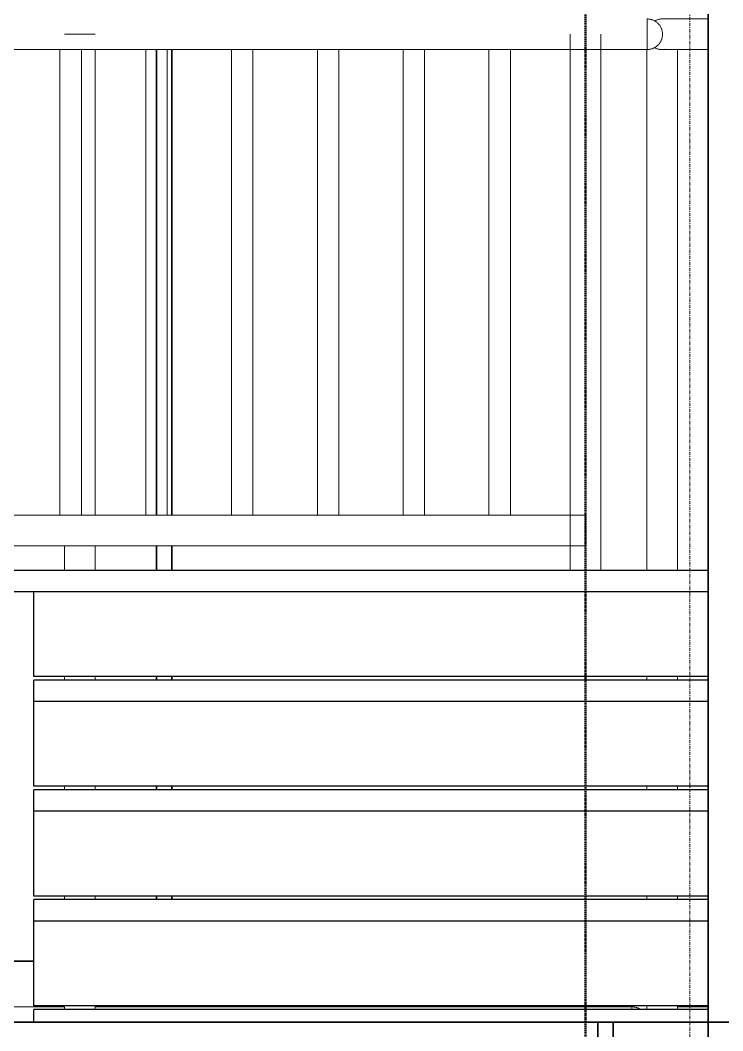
# Model space of a CAD drawing. Header units: millimetres. Extents: x -153298 to 620751, y -313239 to 250031.
# Drawn here: x 7327 to 8473, y -305529 to -303879 of the extents above; entities that cross this region are included whole.
import ezdxf

# ---------------------------------------------------------------- set-up
doc = ezdxf.new("R2010")
doc.units = ezdxf.units.MM
doc.linetypes.add('DPA_Grid _ Level 100', pattern=[10, 5.5, -1.6, 1.3, -1.6])
doc.linetypes.add('DPA_Hidden 50', pattern=[3, 2, -1])
for name, color, linetype, lineweight in [('A-DETL-GENF', 7, 'Continuous', 35), ('A-FLOR-HRAL', 7, 'Continuous', 25), ('A-GLAZ-CURT', 7, 'Continuous', 9), ('I-WALL-E', 7, 'Continuous', 35), ('S-GRID', 7, 'Continuous', 0), ('S-STRS-E', 7, 'Continuous', 25), ('WALL-E', 7, 'Continuous', 35)]:
    doc.layers.add(name, color=color, linetype=linetype, lineweight=lineweight)

# ---------------------------------------------------------------- blocks, each defined once
blk = doc.blocks.new('DPA_CP_Entrance Louver Grill Vertical Z - Louver Grill Vertical Z-V439-2140-01 ENTRANCE 1 ELEVATION 2')
at = {"layer": 'A-GLAZ-CURT', "color": 7}
for p, q in [((-16222, 113945.1), (-16222, 105550)), ((-16222, 113945.1), (-16222, 105550)), ((-16222, 105550), (-16222, 113945.1)), ((-16222, 105550), (-16222, 113945.1)), ((-16222, 105550), (-16222, 105610)), ((-16222, 105610), (-16222, 105550)), ((-16172, 105550), (-16222, 105550)), ((-16174, 105550), (-16222, 105550)), ((-16222, 105550), (-16172, 105550)), ((-15098.7, 105550), (-16222, 105550)), ((-16222, 105550), (-15098.7, 105550))]:
    blk.add_line(p, q, dxfattribs=at)
blk = doc.blocks.new('Railing - Post_50mm-V466-2140-01 ENTRANCE 1 ELEVATION 2')
at = {"layer": 'A-FLOR-HRAL', "color": 7, "lineweight": 9}
for p, q in [((-17222, 113613.3), (-17272, 113613.3)), ((-17272, 113613.3), (-17222, 113613.3)), ((-17222, 112828.3), (-17222, 113588.3)), ((-17272, 112778.3), (-17272, 112738.3)), ((-17222, 112738.3), (-17222, 112778.3)), ((-17272, 112738.3), (-17222, 112738.3)), ((-17222, 112738.3), (-17272, 112738.3))]:
    blk.add_line(p, q, dxfattribs=at)
blk = doc.blocks.new('Railing - Post_50mm-V470-2140-01 ENTRANCE 1 ELEVATION 2')
at = {"layer": 'A-FLOR-HRAL', "color": 7, "lineweight": 9}
for p, q in [((-17272, 105576.8), (-17272, 105571.1)), ((-17222, 105571.1), (-17222, 105576.8))]:
    blk.add_line(p, q, dxfattribs=at)
blk = doc.blocks.new('Railing - Railing-8634568-2140-01 ENTRANCE 1 ELEVATION 2')
at = {"layer": 'A-FLOR-HRAL', "color": 7, "lineweight": 9}
for p, q in [((-17272, 106327.8), (-17272, 106287.8)), ((-17222, 106287.8), (-17222, 106327.8)), ((-17272, 106114.4), (-17272, 106108.6)), ((-17222, 106108.6), (-17222, 106114.4)), ((-17272, 105935.2), (-17272, 105929.5)), ((-17222, 105929.5), (-17222, 105935.2)), ((-17272, 105756), (-17272, 105750.3)), ((-17222, 105750.3), (-17222, 105756)), ((-17272, 105576.8), (-17272, 105571.1)), ((-17222, 105571.1), (-17222, 105576.8))]:
    blk.add_line(p, q, dxfattribs=at)
at = {"color": 7}
for name, p in [('Railing - Post_50mm-V466-2140-01 ENTRANCE 1 ELEVATION 2', (0, -6450.4)), ('Railing - Post_50mm-V470-2140-01 ENTRANCE 1 ELEVATION 2', (0, 0))]:
    blk.add_blockref(name, p, dxfattribs=at)
blk = doc.blocks.new('Top Rail Type - Top Rail_Internal_-8634572-2140-01 ENTRANCE 1 ELEVATION 2')
at = {"layer": 'A-FLOR-HRAL', "color": 7, "lineweight": 9}
for p, q in [((-17222, 106377.8), (-17222, 107137.8)), ((-17272, 106327.8), (-17272, 106287.8)), ((-17222, 106287.8), (-17222, 106327.8)), ((-17272, 106114.4), (-17272, 106108.6)), ((-17222, 106108.6), (-17222, 106114.4)), ((-17272, 105935.2), (-17272, 105929.5)), ((-17222, 105929.5), (-17222, 105935.2)), ((-17272, 105756), (-17272, 105750.3)), ((-17222, 105750.3), (-17222, 105756)), ((-17272, 105576.8), (-17272, 105571.1)), ((-17222, 105571.1), (-17222, 105576.8)), ((-17272, 105575.2), (-17497, 105575.2))]:
    blk.add_line(p, q, dxfattribs=at)
blk = doc.blocks.new('Railing - RL13_Baluster Post _End_-13242412-2140-01 ENTRANCE 1 ELEVATION 2')
at = {"layer": 'A-FLOR-HRAL', "color": 7, "lineweight": 9}
for p, q in [((-16266.3, 107187.8), (-16222, 107187.8)), ((-16222, 107137.8), (-16266.3, 107137.8))]:
    blk.add_line(p, q, dxfattribs=at)
at = {"layer": 'A-FLOR-HRAL', "color": 7, "lineweight": 9, "flags": 128}
for points in [[(-16297.3, 107187.8), (-16297.3, 107187.8), (-16297.2, 107187.8), (-16297.1, 107187.8), (-16296.9, 107187.8), (-16296.7, 107187.8), (-16296.4, 107187.8), (-16296.1, 107187.8), (-16295.7, 107187.8), (-16295.3, 107187.8), (-16294.9, 107187.8), (-16294.4, 107187.8), (-16293.8, 107187.8), (-16293.2, 107187.8), (-16292.6, 107187.8), (-16291.9, 107187.8), (-16291.2, 107187.8), (-16290.4, 107187.8), (-16289.6, 107187.8), (-16288.8, 107187.8), (-16287.9, 107187.8), (-16287, 107187.8), (-16286.1, 107187.8), (-16285.1, 107187.8), (-16284.1, 107187.8), (-16283.1, 107187.8), (-16282, 107187.8), (-16280.9, 107187.8), (-16279.8, 107187.8), (-16278.7, 107187.8), (-16277.6, 107187.8), (-16276.4, 107187.8), (-16275.2, 107187.8), (-16274, 107187.8), (-16272.8, 107187.8), (-16271.6, 107187.8), (-16270.4, 107187.8), (-16269.1, 107187.8), (-16267.9, 107187.8), (-16266.7, 107187.8), (-16266.3, 107187.8)], [(-16266.3, 107137.8), (-16267.6, 107137.8), (-16268.8, 107137.8), (-16270, 107137.8), (-16271.3, 107137.8), (-16272.5, 107137.8), (-16273.7, 107137.8), (-16274.9, 107137.8), (-16276.1, 107137.8), (-16277.2, 107137.8), (-16278.4, 107137.8), (-16279.5, 107137.8), (-16280.6, 107137.8), (-16281.7, 107137.8), (-16282.8, 107137.8), (-16283.8, 107137.8), (-16284.8, 107137.8), (-16285.8, 107137.8), (-16286.8, 107137.8), (-16287.7, 107137.8), (-16288.6, 107137.8), (-16289.4, 107137.8), (-16290.2, 107137.8), (-16291, 107137.8), (-16291.7, 107137.8), (-16292.4, 107137.8), (-16293.1, 107137.8), (-16293.7, 107137.8), (-16294.2, 107137.8), (-16294.7, 107137.8), (-16295.2, 107137.8), (-16295.6, 107137.8), (-16296, 107137.8), (-16296.4, 107137.8), (-16296.6, 107137.8), (-16296.9, 107137.8), (-16297.1, 107137.8), (-16297.2, 107137.8), (-16297.3, 107137.8), (-16297.3, 107137.8)]]:
    blk.add_lwpolyline(points, dxfattribs=at)
at = {"layer": 'A-FLOR-HRAL', "color": 7, "lineweight": 9}
for start, end in [(88.6974, 120), (240, 281.0413)]:
    blk.add_arc((-16297.3, 107162.8), 25, start, end, dxfattribs=at)
blk = doc.blocks.new('Railing - RL13_Baluster Post _Start_-13242410-2140-01 ENTRANCE 1 ELEVATION 2')
at = {"layer": 'A-FLOR-HRAL', "color": 7, "lineweight": 9}
blk.add_line((-16266.3, 105575.2), (-16222, 105575.2), dxfattribs=at)
at = {"layer": 'A-FLOR-HRAL', "color": 7, "lineweight": 9, "flags": 128}
blk.add_lwpolyline([(-16266.3, 105575.2), (-16267.6, 105575.2), (-16268.8, 105575.2), (-16270, 105575.2), (-16271.3, 105575.2)], dxfattribs=at)
blk = doc.blocks.new('Railing - Railing-14945248-2140-01 ENTRANCE 1 ELEVATION 2')
at = {"color": 7}
for name in ['Railing - RL13_Baluster Post _End_-13242412-2140-01 ENTRANCE 1 ELEVATION 2', 'Railing - RL13_Baluster Post _Start_-13242410-2140-01 ENTRANCE 1 ELEVATION 2']:
    blk.add_blockref(name, (0, 0), dxfattribs=at)
blk = doc.blocks.new('Railing - Half Circle_25mm-V533-2140-01 ENTRANCE 1 ELEVATION 2')
at = {"layer": 'A-FLOR-HRAL', "color": 7, "lineweight": 9}
for p, q in [((-16321.4, 107177.6), (-16321.4, 107186.6)), ((-16321.4, 107186.6), (-16321.4, 107177.6)), ((-16321.4, 107162.8), (-16321.4, 107177.5)), ((-16321.4, 107177.5), (-16321.4, 107162.8)), ((-16321.4, 107162.8), (-16321.4, 107139)), ((-16321.4, 107139), (-16321.4, 107162.8))]:
    blk.add_line(p, q, dxfattribs=at)
at = {"layer": 'A-FLOR-HRAL', "color": 7, "lineweight": 9, "flags": 128}
for points in [[(-16321.4, 107187.8), (-16320.4, 107187.8), (-16319.4, 107187.7), (-16318.4, 107187.6), (-16317.4, 107187.5), (-16316.4, 107187.3), (-16315.5, 107187.1), (-16314.5, 107186.9), (-16313.5, 107186.6), (-16312.6, 107186.2), (-16311.7, 107185.9), (-16310.7, 107185.4), (-16309.8, 107185), (-16309, 107184.5), (-16308.1, 107184), (-16307.3, 107183.5), (-16306.5, 107182.9), (-16305.7, 107182.3), (-16304.9, 107181.6), (-16304.2, 107180.9), (-16303.5, 107180.2), (-16302.8, 107179.5), (-16302.1, 107178.8), (-16301.5, 107178), (-16300.9, 107177.2), (-16300.4, 107176.3), (-16299.8, 107175.5), (-16299.3, 107174.6), (-16298.9, 107173.7), (-16298.5, 107172.8), (-16298.1, 107171.9), (-16297.7, 107170.9), (-16297.4, 107170), (-16297.2, 107169), (-16296.9, 107168.1), (-16296.8, 107167.1), (-16296.6, 107166.1), (-16296.5, 107165.1), (-16296.4, 107164.1), (-16296.4, 107163.1), (-16296.4, 107162.8)], [(-16296.4, 107162.8), (-16296.4, 107161.8), (-16296.5, 107160.8), (-16296.6, 107159.8), (-16296.7, 107158.8), (-16296.9, 107157.9), (-16297.1, 107156.9), (-16297.4, 107155.9), (-16297.7, 107155), (-16298, 107154), (-16298.4, 107153.1), (-16298.8, 107152.2), (-16299.2, 107151.3), (-16299.7, 107150.4), (-16300.2, 107149.5), (-16300.8, 107148.7), (-16301.3, 107147.9), (-16302, 107147.1), (-16302.6, 107146.3), (-16303.3, 107145.6), (-16304, 107144.9), (-16304.7, 107144.2), (-16305.5, 107143.6), (-16306.2, 107142.9), (-16307.1, 107142.3), (-16307.9, 107141.8), (-16308.7, 107141.3), (-16309.6, 107140.8), (-16310.5, 107140.3), (-16311.4, 107139.9), (-16312.3, 107139.5), (-16313.3, 107139.2), (-16314.2, 107138.9), (-16315.2, 107138.6), (-16316.2, 107138.4), (-16317.1, 107138.2), (-16318.1, 107138), (-16319.1, 107137.9), (-16320.1, 107137.9), (-16321.1, 107137.8), (-16321.4, 107137.8)]]:
    blk.add_lwpolyline(points, dxfattribs=at)
blk = doc.blocks.new('Railing - 35mm-V465-2140-01 ENTRANCE 1 ELEVATION 2')
at = {"layer": 'A-FLOR-HRAL', "color": 7, "lineweight": 9}
for p, q in [((-17374.5, 111975.7), (-17374.5, 111215.7)), ((-17357, 111975.7), (-17374.5, 111975.7)), ((-17339.5, 111975.7), (-17357, 111975.7)), ((-17339.5, 111215.7), (-17339.5, 111975.7)), ((-17374.5, 111215.7), (-17357, 111215.7)), ((-17357, 111215.7), (-17339.5, 111215.7))]:
    blk.add_line(p, q, dxfattribs=at)
blk = doc.blocks.new('Railing - Post_50mm-V473-2140-01 ENTRANCE 1 ELEVATION 2')
at = {"layer": 'A-FLOR-HRAL', "color": 7, "lineweight": 9}
for p, q in [((-15972, 114820.1), (-15972, 113945.1)), ((-15947, 114820.1), (-15947, 114820.1)), ((-15947, 114820.1), (-15947, 114820.1)), ((-15922, 113945.1), (-15922, 114820.1)), ((-15947, 113945.1), (-15947, 113945.1)), ((-15947, 113945.1), (-15947, 113945.1))]:
    blk.add_line(p, q, dxfattribs=at)
blk = doc.blocks.new('Railing - Railing-14945432-2140-01 ENTRANCE 1 ELEVATION 2')
at = {"layer": 'A-FLOR-HRAL', "color": 7, "lineweight": 9}
for p, q in [((-16422, 106377.8), (-18422, 106377.8)), ((-16422, 106352.8), (-16422, 106377)), ((-16422, 106377), (-16422, 106352.8)), ((-16422, 106352.8), (-16422, 106328.7)), ((-16422, 106328.7), (-16422, 106352.8)), ((-18422, 106327.8), (-16422, 106327.8))]:
    blk.add_line(p, q, dxfattribs=at)
at = {"color": 7, "extrusion": (0, 0, -1), "zscale": -1}
for name, p in [('Railing - Post_50mm-V473-2140-01 ENTRANCE 1 ELEVATION 2', (32369, -7657.3)), ('Railing - 35mm-V465-2140-01 ENTRANCE 1 ELEVATION 2', (34619, -4837.8)), ('Railing - 35mm-V465-2140-01 ENTRANCE 1 ELEVATION 2', (34479, -4837.8)), ('Railing - 35mm-V465-2140-01 ENTRANCE 1 ELEVATION 2', (34339, -4837.8)), ('Railing - 35mm-V465-2140-01 ENTRANCE 1 ELEVATION 2', (34199, -4837.8)), ('Railing - 35mm-V465-2140-01 ENTRANCE 1 ELEVATION 2', (34059, -4837.8)), ('Railing - 35mm-V465-2140-01 ENTRANCE 1 ELEVATION 2', (33919, -4837.8))]:
    blk.add_blockref(name, p, dxfattribs=at)
blk = doc.blocks.new('Top Rail Type - Half Circle_25mm-V542-2140-01 ENTRANCE 1 ELEVATION 2')
at = {"layer": 'A-FLOR-HRAL', "color": 7, "lineweight": 9}
for p, q in [((-16321.4, 107177.6), (-16321.4, 107186.6)), ((-16321.4, 107186.6), (-16321.4, 107177.6)), ((-16321.4, 107162.8), (-16321.4, 107177.5)), ((-16321.4, 107177.5), (-16321.4, 107162.8)), ((-16321.4, 107162.8), (-16321.4, 107139)), ((-16321.4, 107139), (-16321.4, 107162.8))]:
    blk.add_line(p, q, dxfattribs=at)
at = {"layer": 'A-FLOR-HRAL', "color": 7, "lineweight": 9, "flags": 128}
for points in [[(-16321.4, 107187.8), (-16320.4, 107187.8), (-16319.4, 107187.7), (-16318.4, 107187.6), (-16317.4, 107187.5), (-16316.4, 107187.3), (-16315.5, 107187.1), (-16314.5, 107186.9), (-16313.5, 107186.6), (-16312.6, 107186.2), (-16311.7, 107185.9), (-16310.7, 107185.4), (-16309.8, 107185), (-16309, 107184.5), (-16308.1, 107184), (-16307.3, 107183.5), (-16306.5, 107182.9), (-16305.7, 107182.3), (-16304.9, 107181.6), (-16304.2, 107180.9), (-16303.5, 107180.2), (-16302.8, 107179.5), (-16302.1, 107178.8), (-16301.5, 107178), (-16300.9, 107177.2), (-16300.4, 107176.3), (-16299.8, 107175.5), (-16299.3, 107174.6), (-16298.9, 107173.7), (-16298.5, 107172.8), (-16298.1, 107171.9), (-16297.7, 107170.9), (-16297.4, 107170), (-16297.2, 107169), (-16296.9, 107168.1), (-16296.8, 107167.1), (-16296.6, 107166.1), (-16296.5, 107165.1), (-16296.4, 107164.1), (-16296.4, 107163.1), (-16296.4, 107162.8)], [(-16296.4, 107162.8), (-16296.4, 107161.8), (-16296.5, 107160.8), (-16296.6, 107159.8), (-16296.7, 107158.8), (-16296.9, 107157.9), (-16297.1, 107156.9), (-16297.4, 107155.9), (-16297.7, 107155), (-16298, 107154), (-16298.4, 107153.1), (-16298.8, 107152.2), (-16299.2, 107151.3), (-16299.7, 107150.4), (-16300.2, 107149.5), (-16300.8, 107148.7), (-16301.3, 107147.9), (-16302, 107147.1), (-16302.6, 107146.3), (-16303.3, 107145.6), (-16304, 107144.9), (-16304.7, 107144.2), (-16305.5, 107143.6), (-16306.2, 107142.9), (-16307.1, 107142.3), (-16307.9, 107141.8), (-16308.7, 107141.3), (-16309.6, 107140.8), (-16310.5, 107140.3), (-16311.4, 107139.9), (-16312.3, 107139.5), (-16313.3, 107139.2), (-16314.2, 107138.9), (-16315.2, 107138.6), (-16316.2, 107138.4), (-16317.1, 107138.2), (-16318.1, 107138), (-16319.1, 107137.9), (-16320.1, 107137.9), (-16321.1, 107137.8), (-16321.4, 107137.8)]]:
    blk.add_lwpolyline(points, dxfattribs=at)
blk = doc.blocks.new('Top Rail Type - Top Rail_Internal_-14945436-2140-01 ENTRANCE 1 ELEVATION 2')
at = {"layer": 'A-FLOR-HRAL', "color": 7, "lineweight": 9}
for p, q in [((-16321.4, 107187.8), (-16321.4, 107162.8)), ((-16321.4, 107162.8), (-16321.4, 107187)), ((-16321.4, 107162.8), (-16321.4, 107137.8)), ((-16321.4, 107138.7), (-16321.4, 107162.8)), ((-18447, 107137.8), (-16422, 107137.8)), ((-16422, 107137.8), (-16321.4, 107137.8))]:
    blk.add_line(p, q, dxfattribs=at)
blk = doc.blocks.new('Railing - Half Circle_25mm-14342084-2140-01 ENTRANCE 1 ELEVATION 2')
at = {"layer": 'A-FLOR-HRAL', "color": 7, "lineweight": 9}
for p, q in [((-16346.4, 108797.2), (-16346.4, 108799.2)), ((-16346.4, 108799.2), (-16346.4, 108797.2))]:
    blk.add_line(p, q, dxfattribs=at)
at = {"layer": 'A-FLOR-HRAL', "color": 7, "lineweight": 9, "flags": 128}
blk.add_lwpolyline([(-16346.4, 108800.4), (-16345.4, 108800.4), (-16344.4, 108800.4), (-16343.4, 108800.3), (-16342.4, 108800.1), (-16341.4, 108799.9), (-16340.5, 108799.7), (-16339.5, 108799.5), (-16338.5, 108799.2), (-16337.6, 108798.8), (-16336.7, 108798.5), (-16335.7, 108798.1), (-16334.8, 108797.6), (-16334, 108797.1), (-16333.1, 108796.6), (-16332.3, 108796.1)], dxfattribs=at)
blk = doc.blocks.new('Top Rail Type - Half Circle_25mm-V541-2140-01 ENTRANCE 1 ELEVATION 2')
at = {"layer": 'A-FLOR-HRAL', "color": 7, "lineweight": 9}
for p, q in [((-16346.4, 108797.2), (-16346.4, 108799.2)), ((-16346.4, 108799.2), (-16346.4, 108797.2))]:
    blk.add_line(p, q, dxfattribs=at)
at = {"layer": 'A-FLOR-HRAL', "color": 7, "lineweight": 9, "flags": 128}
blk.add_lwpolyline([(-16346.4, 108800.4), (-16345.4, 108800.4), (-16344.4, 108800.4), (-16343.4, 108800.3), (-16342.4, 108800.1), (-16341.4, 108799.9), (-16340.5, 108799.7), (-16339.5, 108799.5), (-16338.5, 108799.2), (-16337.6, 108798.8), (-16336.7, 108798.5), (-16335.7, 108798.1), (-16334.8, 108797.6), (-16334, 108797.1), (-16333.1, 108796.6), (-16332.3, 108796.1)], dxfattribs=at)
blk = doc.blocks.new('Top Rail Type - Top Rail_Internal_-14945632-2140-01 ENTRANCE 1 ELEVATION 2')
at = {"layer": 'A-FLOR-HRAL', "color": 7, "lineweight": 9}
for p, q in [((-17497, 105575.2), (-18447, 105575.2)), ((-16422, 105575.2), (-17222, 105575.2)), ((-16346.4, 105575.2), (-16422, 105575.2)), ((-16346.4, 105575.2), (-16346.4, 105571.9)), ((-16346.4, 105571.9), (-16346.4, 105574.4))]:
    blk.add_line(p, q, dxfattribs=at)
for points, knots in [([(-18422, 105550.2), (-18422, 105552.4), (-18422.6, 105556.8), (-18425.1, 105562.9), (-18429.1, 105568.1), (-18434.4, 105572.1), (-18440.5, 105574.6), (-18449.2, 105575.8), (-18457.9, 105573.5), (-18464.9, 105568.1), (-18468.9, 105562.9), (-18471.4, 105556.8), (-18472, 105552.4), (-18472, 105550.2)], [0, 0, 0, 0, 0.083333, 0.166667, 0.25, 0.333333, 0.416667, 0.5, 0.666667, 0.75, 0.833333, 0.916667, 1, 1, 1, 1]), ([(-18422, 105550.2), (-18422, 105552.4), (-18422.5, 105555.7), (-18423.9, 105559.8), (-18425.3, 105562.8), (-18426.8, 105565), (-18428.2, 105566.7), (-18429.7, 105568.3), (-18431.8, 105570.1), (-18434, 105571.6), (-18436, 105572.7), (-18437.4, 105573.3), (-18439, 105573.9), (-18440.5, 105574.4), (-18442.1, 105574.8), (-18443.8, 105575), (-18445.4, 105575.2), (-18447, 105575.2), (-18448.7, 105575.2), (-18450.3, 105575), (-18451.9, 105574.8), (-18453.5, 105574.4), (-18455.1, 105573.9), (-18456.6, 105573.3), (-18458.1, 105572.7), (-18459.5, 105571.9), (-18460.9, 105571), (-18462.7, 105569.7), (-18464.3, 105568.3), (-18465.8, 105566.7), (-18467.2, 105565), (-18468.7, 105562.8), (-18470.2, 105559.8), (-18471.6, 105555.7), (-18472, 105552.4), (-18472, 105550.2)], [0, 0, 0, 0, 0.083333, 0.125, 0.166667, 0.208333, 0.229167, 0.25, 0.291667, 0.333333, 0.354167, 0.375, 0.395833, 0.416667, 0.4375, 0.458333, 0.479167, 0.5, 0.520833, 0.541667, 0.5625, 0.583333, 0.604167, 0.625, 0.645833, 0.666667, 0.6875, 0.708333, 0.75, 0.770833, 0.791667, 0.833333, 0.875, 0.916667, 1, 1, 1, 1])]:
    blk.add_open_spline(points, degree=3, knots=knots, dxfattribs=at)
blk = doc.blocks.new('Top Rail Type - Top Rail_Internal_-14948010-2140-01 ENTRANCE 1 ELEVATION 2')
at = {"layer": 'A-FLOR-HRAL', "color": 7, "lineweight": 9}
for p, q in [((-16322, 107137.8), (-16322, 106287.8)), ((-16272, 106287.8), (-16272, 107138.4)), ((-16322, 106114.4), (-16322, 106108.6)), ((-16272, 106108.6), (-16272, 106114.4)), ((-16322, 105935.2), (-16322, 105929.5)), ((-16272, 105929.5), (-16272, 105935.2)), ((-16322, 105756), (-16322, 105750.3)), ((-16272, 105750.3), (-16272, 105756)), ((-16322, 105576.8), (-16322, 105571.1)), ((-16272, 105571.1), (-16272, 105576.8))]:
    blk.add_line(p, q, dxfattribs=at)
for start, end in [(86.1963, 120), (240, 280.7836)]:
    blk.add_arc((-16297, 107162.8), 25, start, end, dxfattribs=at)
for points in [[(-16309.5, 107184.5), (-16307.6, 107185.6), (-16303.6, 107187.3), (-16299.2, 107187.8), (-16297, 107187.8)], [(-16296.8, 107187.8), (-16296.3, 107187.8), (-16295.8, 107187.8), (-16295.4, 107187.8)], [(-16303.6, 107138.7), (-16305.7, 107139.3), (-16307.7, 107140.1), (-16309.5, 107141.2)], [(-16297, 107137.8), (-16299.2, 107137.8), (-16301.4, 107138.1), (-16303.5, 107138.7)], [(-16292.3, 107138.3), (-16293.8, 107138), (-16295.3, 107137.8), (-16296.8, 107137.8)]]:
    blk.add_open_spline(points, degree=3, dxfattribs=at)
blk = doc.blocks.new('DPA_AN_Callout - DPA_AN_Callout-15497441-2140-01 ENTRANCE 1 ELEVATION 2')
at = {"layer": 'A-DETL-GENF', "color": 7, "linetype": 'DPA_Hidden 50', "lineweight": 50}
blk.add_line((-16422, 105382.9), (-16422, 113739.9), dxfattribs=at)

msp = doc.modelspace()

# ---------------------------------------------------------------- linework, layer by layer
at = {"layer": 'I-WALL-E', "color": 7}
for p, q in [((7549.1524, -304686.8843), (7549.1524, -303926.8843)), ((7549.1524, -304686.8843), (7549.1524, -303926.8843)), ((7574.1524, -303926.8843), (7574.1524, -304686.8843)), ((7574.1524, -303926.8843), (7574.1524, -304686.8843)), ((7549.1524, -304776.8843), (7549.1524, -304736.8843)), ((7549.1524, -304776.8843), (7549.1524, -304736.8843)), ((7574.1524, -304736.8843), (7574.1524, -304776.8843)), ((7574.1524, -304736.8843), (7574.1524, -304776.8843)), ((7549.1524, -304956.0631), (7549.1524, -304950.3243)), ((7549.1524, -304956.0631), (7549.1524, -304950.3243)), ((7574.1524, -304950.3243), (7574.1524, -304956.0631)), ((7574.1524, -304950.3243), (7574.1524, -304956.0631)), ((7549.1524, -305135.2418), (7549.1524, -305129.5031)), ((7549.1524, -305135.2418), (7549.1524, -305129.5031)), ((7574.1524, -305129.5031), (7574.1524, -305135.2418)), ((7574.1524, -305129.5031), (7574.1524, -305135.2418)), ((7549.1524, -305314.4205), (7549.1524, -305308.6818)), ((7549.1524, -305314.4205), (7549.1524, -305308.6818)), ((7574.1524, -305308.6818), (7574.1524, -305314.4205)), ((7574.1524, -305308.6818), (7574.1524, -305314.4205)), ((7349.1524, -305414.7103), (6449.1524, -305414.7103)), ((6449.1524, -305414.7103), (7349.1524, -305414.7103)), ((7549.1524, -305489.493), (7549.1524, -305487.8605)), ((7549.1524, -305489.493), (7549.1524, -305487.8605)), ((7574.1524, -305487.8605), (7574.1524, -305489.493)), ((7574.1524, -305487.8605), (7574.1524, -305489.493)), ((6149.1524, -305514.7103), (8449.1524, -305514.7103)), ((8269.1524, -305514.7103), (7094.1524, -305514.7103)), ((8269.1524, -309614.7103), (8269.1524, -305514.7103)), ((8269.1524, -305514.7103), (8294.1524, -305514.7103)), ((8269.1524, -305514.7103), (8269.1524, -309614.7103)), ((8449.1524, -305514.7103), (8294.1524, -305514.7103)), ((8294.1524, -305514.7103), (8294.1524, -309614.7103)), ((8294.1524, -309614.7103), (8294.1524, -305514.7103)), ((8449.1524, -305514.7103), (11819.1524, -305514.7103)), ((9469.1524, -305514.7103), (8449.1524, -305514.7103))]:
    msp.add_line(p, q, dxfattribs=at)
at = {"layer": 'S-GRID', "color": 7, "linetype": 'DPA_Grid _ Level 100'}
msp.add_line((8419.1552, -312338.9018), (8419.1552, -291368.6646), dxfattribs=at)
at = {"layer": 'S-STRS-E', "color": 7}
for p, q in [((6149.1524, -304776.8843), (8449.1524, -304776.8843)), ((7349.1524, -304776.8843), (8449.1524, -304776.8843)), ((7349.1524, -304776.8843), (8449.1524, -304776.8843)), ((7349.1524, -304776.8843), (8449.1524, -304776.8843)), ((7349.1524, -304776.8843), (8449.1524, -304776.8843)), ((7349.1524, -304776.8843), (8449.1524, -304776.8843)), ((8449.1524, -304811.8843), (8449.1524, -304776.8843)), ((8449.1524, -304776.8843), (8449.1524, -304779.3843)), ((8449.1524, -304776.8843), (8449.1524, -304779.3843)), ((8449.1524, -304776.8843), (8449.1524, -304779.3843)), ((8449.1524, -304776.8843), (8449.1524, -304779.3843)), ((8449.1524, -304776.8843), (8449.1524, -304779.3843)), ((8449.1524, -304781.8843), (8449.1524, -304791.8843)), ((8449.1524, -304781.8843), (8449.1524, -304801.8843)), ((8449.1524, -304791.8843), (8449.1524, -304794.3843)), ((8449.1524, -304811.8843), (6149.1524, -304811.8843)), ((7349.1524, -304950.3243), (7349.1524, -304811.8843)), ((8449.1524, -304811.8843), (7349.1524, -304811.8843)), ((8449.1524, -304811.8843), (8449.1524, -304950.3243)), ((8449.1524, -304950.3243), (7349.1524, -304950.3243)), ((7349.1524, -304991.0631), (7349.1524, -304956.0631)), ((8449.1524, -304956.0631), (7349.1524, -304956.0631)), ((8449.1524, -304956.0631), (7349.1524, -304956.0631)), ((8449.1524, -304956.0631), (7349.1524, -304956.0631)), ((8449.1524, -304956.0631), (7349.1524, -304956.0631)), ((8449.1524, -304956.0631), (7349.1524, -304956.0631)), ((8449.1524, -304956.0631), (7349.1524, -304956.0631)), ((8449.1524, -304956.0631), (7349.1524, -304956.0631)), ((7349.1524, -304961.0631), (7349.1524, -304956.1133)), ((7349.1524, -304958.5631), (7349.1524, -304956.1133)), ((7349.1524, -304958.5631), (7349.1524, -304956.1133)), ((7349.1524, -304958.5631), (7349.1524, -304956.1133)), ((7349.1524, -304958.5631), (7349.1524, -304956.1133)), ((7349.1524, -304958.5631), (7349.1524, -304956.1133)), ((7349.1524, -304981.0631), (7349.1524, -304961.0631)), ((7349.1524, -304971.0631), (7349.1524, -304961.0631)), ((7349.1524, -304970.5631), (7349.1524, -304961.5631)), ((8449.1524, -304956.0631), (8449.1524, -304991.0631)), ((8449.1524, -304956.0631), (8449.1524, -304958.5631)), ((8449.1524, -304956.0631), (8449.1524, -304958.5631)), ((8449.1524, -304956.0631), (8449.1524, -304958.5631)), ((8449.1524, -304956.0631), (8449.1524, -304958.5631)), ((8449.1524, -304956.0631), (8449.1524, -304958.5631)), ((8449.1524, -304956.0631), (8449.1524, -304961.0631)), ((8449.1524, -304961.0631), (8449.1524, -304971.0631)), ((8449.1524, -304961.0631), (8449.1524, -304981.0631)), ((8449.1524, -304961.5631), (8449.1524, -304970.5631)), ((7349.1524, -304974.0631), (7349.1524, -304970.5631)), ((7349.1524, -304973.5631), (7349.1524, -304971.0631)), ((8449.1524, -304970.5631), (8449.1524, -304974.0631)), ((8449.1524, -304971.0631), (8449.1524, -304973.5631)), ((7349.1524, -305129.5031), (7349.1524, -304991.0631)), ((8449.1524, -304991.0631), (7349.1524, -304991.0631)), ((8449.1524, -304991.0631), (7349.1524, -304991.0631)), ((8449.1524, -304991.0631), (8449.1524, -305129.5031)), ((8449.1524, -305129.5031), (7349.1524, -305129.5031)), ((7349.1524, -305170.2418), (7349.1524, -305135.2418)), ((8449.1524, -305135.2418), (7349.1524, -305135.2418)), ((7349.1524, -305140.2418), (7349.1524, -305135.2418)), ((7349.1524, -305137.7418), (7349.1524, -305135.2418)), ((7349.1524, -305137.7418), (7349.1524, -305135.2418)), ((7349.1524, -305137.7418), (7349.1524, -305135.2418)), ((7349.1524, -305137.7418), (7349.1524, -305135.2418)), ((7349.1524, -305137.7418), (7349.1524, -305135.2418)), ((8449.1524, -305135.2418), (7349.1524, -305135.2418)), ((8449.1524, -305135.2418), (7349.1524, -305135.2418)), ((8449.1524, -305135.2418), (7349.1524, -305135.2418)), ((8449.1524, -305135.2418), (7349.1524, -305135.2418)), ((8449.1524, -305135.2418), (7349.1524, -305135.2418)), ((8449.1524, -305135.2418), (7349.1524, -305135.2418)), ((7349.1524, -305160.2418), (7349.1524, -305140.2418)), ((7349.1524, -305150.2418), (7349.1524, -305140.2418)), ((7349.1524, -305149.7418), (7349.1524, -305140.7418)), ((8449.1524, -305135.2418), (8449.1524, -305170.2418)), ((8449.1524, -305135.2418), (8449.1524, -305137.7418)), ((8449.1524, -305135.2418), (8449.1524, -305137.7418)), ((8449.1524, -305135.2418), (8449.1524, -305137.7418)), ((8449.1524, -305135.2418), (8449.1524, -305137.7418)), ((8449.1524, -305135.2418), (8449.1524, -305137.7418)), ((8449.1524, -305135.2418), (8449.1524, -305140.2418)), ((8449.1524, -305140.2418), (8449.1524, -305150.2418)), ((8449.1524, -305140.2418), (8449.1524, -305160.2418)), ((8449.1524, -305140.7418), (8449.1524, -305149.7418)), ((7349.1524, -305153.2418), (7349.1524, -305149.7418)), ((7349.1524, -305152.7418), (7349.1524, -305150.2418)), ((8449.1524, -305149.7418), (8449.1524, -305153.2418)), ((8449.1524, -305150.2418), (8449.1524, -305152.7418)), ((7349.1524, -305308.6818), (7349.1524, -305170.2418)), ((8449.1524, -305170.2418), (7349.1524, -305170.2418)), ((8449.1524, -305170.2418), (7349.1524, -305170.2418)), ((8449.1524, -305170.2418), (8449.1524, -305308.6818)), ((8449.1524, -305308.6818), (7349.1524, -305308.6818)), ((7349.1524, -305349.4205), (7349.1524, -305314.4205)), ((8449.1524, -305314.4205), (7349.1524, -305314.4205)), ((7349.1524, -305319.4205), (7349.1524, -305314.4205)), ((7349.1524, -305316.9205), (7349.1524, -305314.4205)), ((7349.1524, -305316.9205), (7349.1524, -305314.4205)), ((7349.1524, -305316.9205), (7349.1524, -305314.4205)), ((7349.1524, -305316.9205), (7349.1524, -305314.4205)), ((7349.1524, -305316.9205), (7349.1524, -305314.4205)), ((8449.1524, -305314.4205), (7349.1524, -305314.4205)), ((8449.1524, -305314.4205), (7349.1524, -305314.4205)), ((8449.1524, -305314.4205), (7349.1524, -305314.4205)), ((8449.1524, -305314.4205), (7349.1524, -305314.4205)), ((8449.1524, -305314.4205), (7349.1524, -305314.4205)), ((8449.1524, -305314.4205), (7349.1524, -305314.4205)), ((7349.1524, -305339.4205), (7349.1524, -305319.4205)), ((7349.1524, -305329.4205), (7349.1524, -305319.4205)), ((7349.1524, -305328.9205), (7349.1524, -305319.9205)), ((8449.1524, -305314.4205), (8449.1524, -305349.4205)), ((8449.1524, -305314.4205), (8449.1524, -305316.9205)), ((8449.1524, -305314.4205), (8449.1524, -305316.9205)), ((8449.1524, -305314.4205), (8449.1524, -305316.9205)), ((8449.1524, -305314.4205), (8449.1524, -305316.9205)), ((8449.1524, -305314.4205), (8449.1524, -305316.9205)), ((8449.1524, -305314.4205), (8449.1524, -305319.4205)), ((8449.1524, -305319.4205), (8449.1524, -305329.4205)), ((8449.1524, -305319.4205), (8449.1524, -305339.4205)), ((8449.1524, -305319.9205), (8449.1524, -305328.9205)), ((7349.1524, -305332.4205), (7349.1524, -305328.9205)), ((7349.1524, -305331.9205), (7349.1524, -305329.4205)), ((8449.1524, -305328.9205), (8449.1524, -305332.4205)), ((8449.1524, -305329.4205), (8449.1524, -305331.9205)), ((7349.1524, -305487.8605), (7349.1524, -305349.4205)), ((8449.1524, -305349.4205), (7349.1524, -305349.4205)), ((8449.1524, -305349.4205), (7349.1524, -305349.4205)), ((8449.1524, -305349.4205), (8449.1524, -305487.8605)), ((8449.1524, -305487.8605), (7349.1524, -305487.8605)), ((7349.1524, -305514.7103), (7349.1524, -305493.5993)), ((8449.1524, -305493.5993), (7349.1524, -305493.5993)), ((7349.1524, -305498.5993), (7349.1524, -305493.5993)), ((7349.1524, -305496.0993), (7349.1524, -305493.5993)), ((7349.1524, -305496.0993), (7349.1524, -305493.5993)), ((7349.1524, -305496.0993), (7349.1524, -305493.5993)), ((7349.1524, -305496.0993), (7349.1524, -305493.5993)), ((7349.1524, -305496.0993), (7349.1524, -305493.5993)), ((8449.1524, -305493.5993), (7349.1524, -305493.5993)), ((8449.1524, -305493.5993), (7349.1524, -305493.5993)), ((8449.1524, -305493.5993), (7349.1524, -305493.5993)), ((8449.1524, -305493.5993), (7349.1524, -305493.5993)), ((8449.1524, -305493.5993), (7349.1524, -305493.5993)), ((8449.1524, -305493.5993), (7349.1524, -305493.5993)), ((7349.1524, -305514.7103), (7349.1524, -305498.5993)), ((7349.1524, -305508.5993), (7349.1524, -305498.5993)), ((7349.1524, -305508.0993), (7349.1524, -305499.0993)), ((7349.1524, -305511.5993), (7349.1524, -305508.0993)), ((7349.1524, -305511.0993), (7349.1524, -305508.5993)), ((8449.1524, -305493.5993), (8449.1524, -305528.5993)), ((8449.1524, -305493.5993), (8449.1524, -305496.0993)), ((8449.1524, -305493.5993), (8449.1524, -305496.0993)), ((8449.1524, -305493.5993), (8449.1524, -305496.0993)), ((8449.1524, -305493.5993), (8449.1524, -305496.0993)), ((8449.1524, -305493.5993), (8449.1524, -305496.0993)), ((8449.1524, -305493.5993), (8449.1524, -305498.5993)), ((8449.1524, -305498.5993), (8449.1524, -305508.5993)), ((8449.1524, -305498.5993), (8449.1524, -305518.5993)), ((8449.1524, -305499.0993), (8449.1524, -305508.0993)), ((8449.1524, -305508.0993), (8449.1524, -305511.5993)), ((8449.1524, -305508.5993), (8449.1524, -305511.0993))]:
    msp.add_line(p, q, dxfattribs=at)
at = {"layer": 'WALL-E', "color": 7}
msp.add_line((8449.1524, -307564.7103), (8449.1524, -297119.5898), dxfattribs=at)

# ---------------------------------------------------------------- block references
at = {"layer": 'A-DETL-GENF', "color": 7}
msp.add_blockref('DPA_AN_Callout - DPA_AN_Callout-15497441-2140-01 ENTRANCE 1 ELEVATION 2', (24671.1729, -411064.7103), dxfattribs=at)
at = {"layer": 'A-FLOR-HRAL', "color": 7, "lineweight": 9}
for name, p in [('Top Rail Type - Top Rail_Internal_-8634572-2140-01 ENTRANCE 1 ELEVATION 2', (24671.1729, -411064.7103)), ('Railing - Railing-8634568-2140-01 ENTRANCE 1 ELEVATION 2', (24671.1729, -411064.7103)), ('Top Rail Type - Top Rail_Internal_-14945436-2140-01 ENTRANCE 1 ELEVATION 2', (24671.1729, -411064.7103)), ('Railing - Railing-14945432-2140-01 ENTRANCE 1 ELEVATION 2', (24671.1729, -411064.7103)), ('Top Rail Type - Top Rail_Internal_-14948010-2140-01 ENTRANCE 1 ELEVATION 2', (24671.1729, -411064.7103)), ('Railing - Half Circle_25mm-V533-2140-01 ENTRANCE 1 ELEVATION 2', (24671.1729, -411064.7103)), ('Top Rail Type - Half Circle_25mm-V542-2140-01 ENTRANCE 1 ELEVATION 2', (24671.1729, -411064.7103)), ('Top Rail Type - Top Rail_Internal_-14945632-2140-01 ENTRANCE 1 ELEVATION 2', (24671.1729, -411064.7103)), ('Railing - Half Circle_25mm-14342084-2140-01 ENTRANCE 1 ELEVATION 2', (24671.1729, -414289.9277)), ('Top Rail Type - Half Circle_25mm-V541-2140-01 ENTRANCE 1 ELEVATION 2', (24671.1729, -414289.9277))]:
    msp.add_blockref(name, p, dxfattribs=at)
at = {"layer": 'A-FLOR-HRAL', "color": 7}
msp.add_blockref('Railing - Railing-14945248-2140-01 ENTRANCE 1 ELEVATION 2', (24671.1729, -411064.7103), dxfattribs=at)
at = {"layer": 'A-GLAZ-CURT', "color": 7}
msp.add_blockref('DPA_CP_Entrance Louver Grill Vertical Z - Louver Grill Vertical Z-V439-2140-01 ENTRANCE 1 ELEVATION 2', (24671.1729, -411064.7103), dxfattribs=at)

doc.saveas('drawing.dxf')
